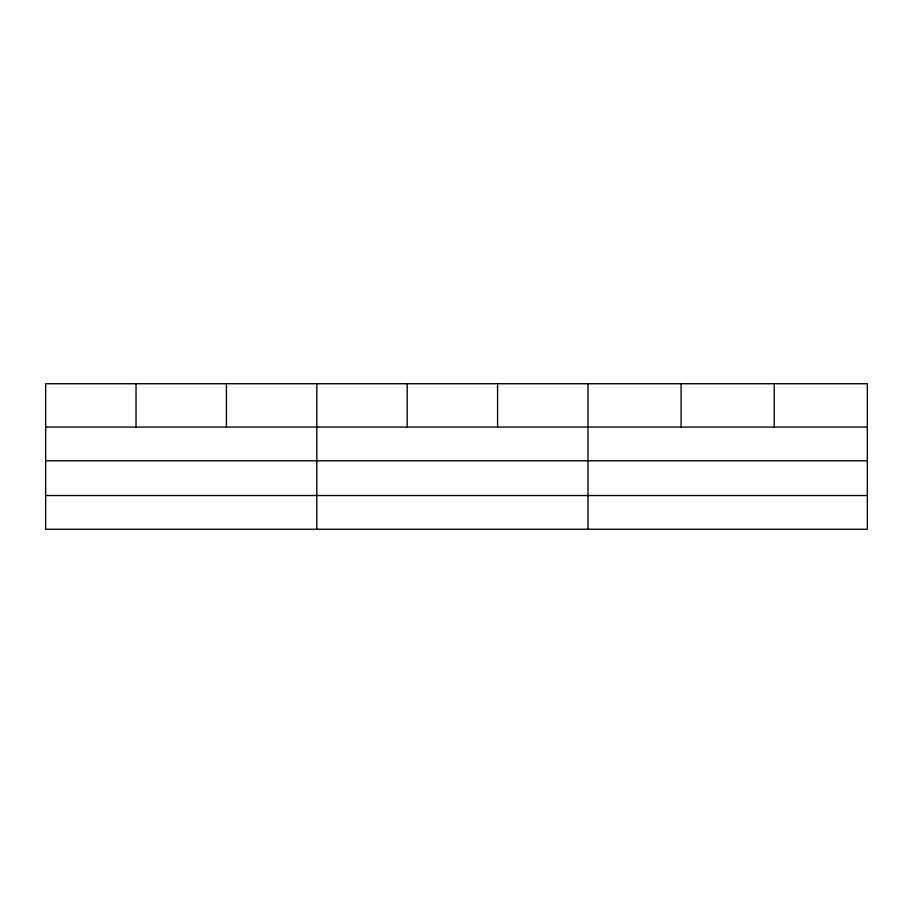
<?xml version="1.0" encoding="UTF-8"?>
<svg xmlns="http://www.w3.org/2000/svg" width="913" height="913" viewBox="0 0 913 913"><rect width="100%" height="100%" fill="white"/><g stroke="black" fill="none" stroke-linecap="round" stroke-linejoin="round"><path stroke-width="1.37" d="M867.35 460.78L867.35 383.745L45.65 383.745L45.65 529.255L867.35 529.255L867.35 460.78L45.65 460.78M45.65 427.044L867.35 427.044M45.65 495.531L867.35 495.531M774.224 383.745L774.224 427.044M681.098 383.745L681.098 427.044M587.972 383.745L587.972 529.255M497.585 383.745L497.585 427.044M407.198 383.745L407.198 427.044M316.811 383.745L316.811 529.255M226.424 383.745L226.424 427.044M136.037 383.745L136.037 427.044"/></g></svg>
